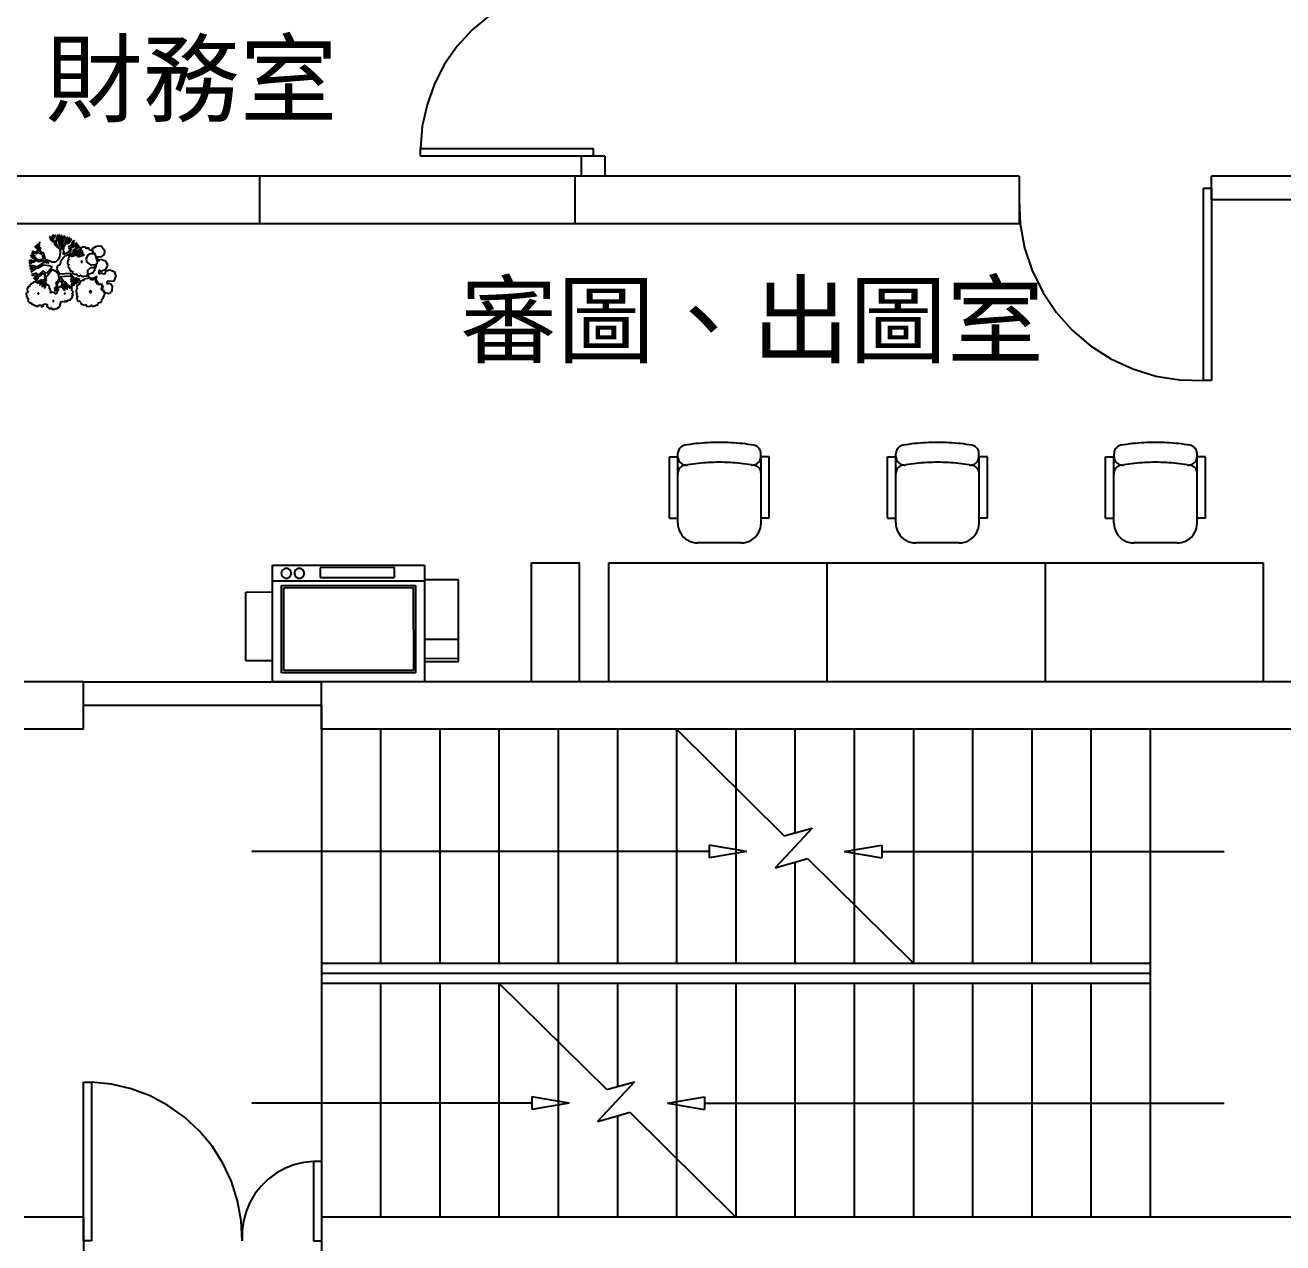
# Model space of a CAD drawing. Header units: centimetres. Extents: x 1966 to 8787, y 7398 to 12383.
# Drawn here: x 6428 to 7062, y 10818 to 11433 of the extents above; entities that cross this region are included whole.
import ezdxf

# ---------------------------------------------------------------- set-up
doc = ezdxf.new("R2010")
doc.units = ezdxf.units.CM
doc.styles.get("Standard").update_dxf_attribs({"font": 'arial.ttf', "height": 10})

# ---------------------------------------------------------------- blocks, each defined once
blk = doc.blocks.new('門')
for p, q in [((-22.14, 84.78), (-32.79, 81.5)), ((-11.14, 86.63), (-22.14, 84.78)), ((0, 87), (-11.14, 86.63)), ((0, 87), (-6, 87)), ((-42.92, 76.85), (-52.35, 70.89)), ((-32.79, 81.5), (-42.92, 76.85)), ((-52.35, 70.89), (-60.91, 63.75)), ((-60.91, 63.75), (-68.45, 55.54)), ((-68.45, 55.54), (-74.84, 46.4)), ((-74.84, 46.4), (-79.97, 36.5)), ((-79.97, 36.5), (-83.74, 26.01)), ((-83.74, 26.01), (-86.1, 15.11)), ((-86.1, 15.11), (-87, 4)), ((-87, 0), (-87, 4)), ((-87, 4), (0, 4)), ((-6, 0), (-87, 0)), ((0, 0), (-6, 0)), ((0, 4), (0, 0))]:
    blk.add_line(p, q)
blk = doc.blocks.new('出圖機')
for p, q in [((-76.66, 0), (-76.66, 58.74)), ((-76.66, 58.74), (0, 58.74)), ((-69.74, 57.16), (-70.38, 57.07)), ((-69.09, 57.07), (-69.74, 57.16)), ((-63.16, 57.16), (-63.81, 57.08)), ((-62.52, 57.08), (-63.16, 57.16)), ((-15.08, 57.53), (-52.62, 57.51)), ((-52.62, 57.51), (-52.61, 52.63)), ((-15.08, 52.63), (-15.08, 57.53)), ((0, 58.74), (0, 50.8)), ((-76.65, 50.8), (0, 50.8)), ((-72.15, 55.31), (-72.23, 54.66)), ((-72.23, 54.66), (-72.15, 54.02)), ((-71.9, 55.91), (-72.15, 55.31)), ((-72.15, 54.02), (-71.9, 53.42)), ((-71.5, 56.43), (-71.9, 55.91)), ((-71.9, 53.42), (-71.5, 52.9)), ((-70.99, 56.82), (-71.5, 56.43)), ((-71.5, 52.9), (-70.99, 52.5)), ((-70.38, 57.07), (-70.99, 56.82)), ((-70.99, 52.5), (-70.38, 52.25)), ((-70.38, 52.25), (-69.74, 52.17)), ((-69.74, 52.17), (-69.09, 52.25)), ((-68.49, 56.82), (-69.09, 57.07)), ((-69.09, 52.25), (-68.49, 52.5)), ((-67.97, 56.43), (-68.49, 56.82)), ((-68.49, 52.5), (-67.97, 52.9)), ((-67.58, 55.91), (-67.97, 56.43)), ((-67.97, 52.9), (-67.58, 53.42)), ((-67.33, 55.31), (-67.58, 55.91)), ((-67.58, 53.42), (-67.33, 54.02)), ((-67.24, 54.66), (-67.33, 55.31)), ((-67.33, 54.02), (-67.24, 54.66)), ((-65.57, 55.31), (-65.66, 54.67)), ((-65.66, 54.67), (-65.57, 54.02)), ((-65.32, 55.92), (-65.57, 55.31)), ((-65.57, 54.02), (-65.32, 53.42)), ((-64.93, 56.43), (-65.32, 55.92)), ((-65.32, 53.42), (-64.93, 52.9)), ((-64.41, 56.83), (-64.93, 56.43)), ((-64.93, 52.9), (-64.41, 52.51)), ((-63.81, 57.08), (-64.41, 56.83)), ((-64.41, 52.51), (-63.81, 52.26)), ((-63.81, 52.26), (-63.16, 52.17)), ((-63.16, 52.17), (-62.52, 52.26)), ((-61.91, 56.83), (-62.52, 57.08)), ((-62.52, 52.26), (-61.91, 52.51)), ((-61.4, 56.43), (-61.91, 56.83)), ((-61.91, 52.51), (-61.4, 52.9)), ((-61, 55.92), (-61.4, 56.43)), ((-61.4, 52.9), (-61, 53.42)), ((-60.75, 55.31), (-61, 55.92)), ((-61, 53.42), (-60.75, 54.02)), ((-60.67, 54.67), (-60.75, 55.31)), ((-60.75, 54.02), (-60.67, 54.67)), ((-52.61, 52.63), (-15.08, 52.63)), ((17.14, 51.44), (0, 51.42)), ((0, 50.8), (0, 0)), ((17.16, 21.5), (17.14, 51.44)), ((-90.14, 45.23), (-76.65, 45.25)), ((-90.12, 10.53), (-90.14, 45.23)), ((-72.12, 48.54), (-4.53, 48.54)), ((-72.09, 4.54), (-72.12, 48.54)), ((-70.98, 47.4), (-5.66, 47.45)), ((-70.95, 5.67), (-70.98, 47.4)), ((-5.66, 47.45), (-5.63, 5.67)), ((-4.53, 48.54), (-4.5, 4.54)), ((0.02, 21.48), (17.16, 21.5)), ((17.17, 10.16), (17.16, 21.5)), ((-76.63, 10.55), (-90.12, 10.53)), ((0.03, 11.78), (17.17, 11.8)), ((0.03, 10.14), (17.17, 10.16)), ((-73.8, 0), (-76.66, 0)), ((0, 0), (-73.8, 0)), ((-4.5, 4.54), (-72.09, 4.54)), ((-5.63, 5.67), (-70.95, 5.67))]:
    blk.add_line(p, q)
blk = doc.blocks.new('辦公椅02')
for p, q in [((-20.17, 45.62), (-20.2, 45.14)), ((-20.2, 43.44), (-20.2, 45.14)), ((-20.08, 46.11), (-20.17, 45.62)), ((-19.94, 46.57), (-20.08, 46.11)), ((-19.75, 47.02), (-19.94, 46.57)), ((-19.5, 47.44), (-19.75, 47.02)), ((-19.21, 47.83), (-19.5, 47.44)), ((-18.87, 48.19), (-19.21, 47.83)), ((-18.5, 48.5), (-18.87, 48.19)), ((-18.09, 48.77), (-18.5, 48.5)), ((-17.65, 48.98), (-18.09, 48.77)), ((-17.19, 49.15), (-17.65, 48.98)), ((-16.71, 49.26), (-17.19, 49.15)), ((-15.27, 49.49), (-16.71, 49.26)), ((-13.83, 49.7), (-15.27, 49.49)), ((-12.38, 49.9), (-13.83, 49.7)), ((-10.93, 50.07), (-12.38, 49.9)), ((-9.48, 50.22), (-10.93, 50.07)), ((-8.02, 50.35), (-9.48, 50.22)), ((-6.57, 50.46), (-8.02, 50.35)), ((-5.11, 50.55), (-6.57, 50.46)), ((-3.65, 50.62), (-5.11, 50.55)), ((-2.19, 50.67), (-3.65, 50.62)), ((-0.73, 50.7), (-2.19, 50.67)), ((0.73, 50.71), (-0.73, 50.7)), ((2.19, 50.7), (0.73, 50.71)), ((3.65, 50.67), (2.19, 50.7)), ((5.11, 50.62), (3.65, 50.67)), ((6.57, 50.55), (5.11, 50.62)), ((8.03, 50.46), (6.57, 50.55)), ((9.48, 50.35), (8.03, 50.46)), ((10.94, 50.22), (9.48, 50.35)), ((12.39, 50.07), (10.94, 50.22)), ((13.84, 49.9), (12.39, 50.07)), ((15.29, 49.7), (13.84, 49.9)), ((16.73, 49.49), (15.29, 49.7)), ((18.17, 49.26), (16.73, 49.49)), ((18.65, 49.15), (18.17, 49.26)), ((19.11, 48.98), (18.65, 49.15)), ((19.55, 48.77), (19.11, 48.98)), ((19.96, 48.5), (19.55, 48.77)), ((20.33, 48.19), (19.96, 48.5)), ((20.67, 47.83), (20.33, 48.19)), ((20.96, 47.44), (20.67, 47.83)), ((21.21, 47.02), (20.96, 47.44)), ((21.4, 46.57), (21.21, 47.02)), ((21.54, 46.11), (21.4, 46.57)), ((21.63, 45.62), (21.54, 46.11)), ((21.66, 45.14), (21.63, 45.62)), ((21.66, 43.44), (21.66, 45.14)), ((-24.46, 12.54), (-24.46, 43.39)), ((-24.46, 43.39), (-20.28, 43.39)), ((-20.28, 35.08), (-20.28, 43.39)), ((-20.2, 43.44), (-20.16, 42.9)), ((-20.16, 42.9), (-20.06, 42.36)), ((-20.06, 42.36), (-19.88, 41.85)), ((-19.88, 41.85), (-19.64, 41.36)), ((-19.64, 41.36), (-19.34, 40.91)), ((-19.34, 40.91), (-18.99, 40.5)), ((-18.62, 38.41), (-19.04, 38.05)), ((-18.99, 40.5), (-18.58, 40.14)), ((-18.17, 38.71), (-18.62, 38.41)), ((-18.58, 40.14), (-18.13, 39.83)), ((-17.67, 38.95), (-18.17, 38.71)), ((-18.13, 39.83), (-17.65, 39.59)), ((-17.15, 39.13), (-17.67, 38.95)), ((-17.65, 39.59), (-17.13, 39.41)), ((-16.61, 39.23), (-17.15, 39.13)), ((-17.13, 39.41), (-16.6, 39.3)), ((-16.06, 39.26), (-16.61, 39.23)), ((-16.6, 39.3), (-16.06, 39.26)), ((-16.06, 39.26), (-16, 39.26)), ((-16, 39.26), (-15.93, 39.26)), ((-15.93, 39.26), (-15.87, 39.26)), ((-15.87, 39.26), (-15.81, 39.27)), ((-15.81, 39.27), (-15.75, 39.27)), ((-15.75, 39.27), (-15.68, 39.27)), ((-15.68, 39.27), (-15.62, 39.28)), ((-15.62, 39.28), (-15.56, 39.29)), ((-15.56, 39.29), (-15.5, 39.29)), ((-15.5, 39.29), (-15.43, 39.3)), ((-15.43, 39.3), (-15.37, 39.31)), ((-15.37, 39.31), (-15.31, 39.32)), ((-13.99, 39.54), (-15.31, 39.32)), ((-12.66, 39.74), (-13.99, 39.54)), ((-11.33, 39.92), (-12.66, 39.74)), ((-9.99, 40.08), (-11.33, 39.92)), ((-8.66, 40.22), (-9.99, 40.08)), ((-7.32, 40.34), (-8.66, 40.22)), ((-5.98, 40.45), (-7.32, 40.34)), ((-4.64, 40.53), (-5.98, 40.45)), ((-3.3, 40.6), (-4.64, 40.53)), ((-1.96, 40.64), (-3.3, 40.6)), ((-0.61, 40.67), (-1.96, 40.64)), ((0.73, 40.68), (-0.61, 40.67)), ((2.07, 40.67), (0.73, 40.68)), ((3.42, 40.64), (2.07, 40.67)), ((4.76, 40.6), (3.42, 40.64)), ((6.1, 40.53), (4.76, 40.6)), ((7.44, 40.45), (6.1, 40.53)), ((8.78, 40.34), (7.44, 40.45)), ((10.12, 40.22), (8.78, 40.34)), ((11.45, 40.08), (10.12, 40.22)), ((12.79, 39.92), (11.45, 40.08)), ((14.12, 39.74), (12.79, 39.92)), ((15.45, 39.54), (14.12, 39.74)), ((16.77, 39.32), (15.45, 39.54)), ((16.77, 39.32), (16.83, 39.31)), ((16.83, 39.31), (16.89, 39.3)), ((16.89, 39.3), (16.96, 39.29)), ((16.96, 39.29), (17.02, 39.29)), ((17.02, 39.29), (17.08, 39.28)), ((17.08, 39.28), (17.14, 39.27)), ((17.14, 39.27), (17.21, 39.27)), ((17.21, 39.27), (17.27, 39.27)), ((17.27, 39.27), (17.33, 39.26)), ((17.33, 39.26), (17.39, 39.26)), ((17.39, 39.26), (17.46, 39.26)), ((17.46, 39.26), (17.52, 39.26)), ((17.52, 39.26), (18.06, 39.3)), ((18.07, 39.23), (17.52, 39.26)), ((18.06, 39.3), (18.59, 39.41)), ((18.61, 39.13), (18.07, 39.23)), ((18.59, 39.41), (19.11, 39.59)), ((19.13, 38.95), (18.61, 39.13)), ((19.11, 39.59), (19.59, 39.83)), ((19.63, 38.71), (19.13, 38.95)), ((19.59, 39.83), (20.04, 40.14)), ((20.08, 38.41), (19.63, 38.71)), ((20.04, 40.14), (20.45, 40.5)), ((20.5, 38.05), (20.08, 38.41)), ((20.45, 40.5), (20.8, 40.91)), ((20.8, 40.91), (21.1, 41.36)), ((21.1, 41.36), (21.34, 41.85)), ((21.34, 41.85), (21.52, 42.36)), ((21.52, 42.36), (21.62, 42.9)), ((21.62, 42.9), (21.66, 43.44)), ((25.92, 43.39), (21.74, 43.39)), ((21.74, 35.08), (21.74, 43.39)), ((25.92, 12.54), (25.92, 43.39)), ((-20.24, 35.63), (-20.28, 35.08)), ((-20.28, 12.54), (-20.28, 35.08)), ((-20.13, 36.17), (-20.24, 35.63)), ((-19.96, 36.69), (-20.13, 36.17)), ((-19.71, 37.18), (-19.96, 36.69)), ((-19.4, 37.64), (-19.71, 37.18)), ((-19.04, 38.05), (-19.4, 37.64)), ((20.86, 37.64), (20.5, 38.05)), ((21.17, 37.18), (20.86, 37.64)), ((21.42, 36.69), (21.17, 37.18)), ((21.59, 36.17), (21.42, 36.69)), ((21.7, 35.63), (21.59, 36.17)), ((21.74, 35.08), (21.7, 35.63)), ((21.74, 12.54), (21.74, 35.08)), ((-24.46, 12.54), (-20.28, 12.54)), ((-20.28, 10.03), (-20.28, 12.54)), ((-20.28, 10.03), (-20.19, 8.72)), ((-20.19, 8.72), (-19.94, 7.44)), ((-19.94, 7.44), (-19.51, 6.19)), ((20.98, 6.19), (21.4, 7.44)), ((21.4, 7.44), (21.65, 8.72)), ((21.65, 8.72), (21.74, 10.03)), ((21.74, 10.03), (21.74, 12.54)), ((25.92, 12.54), (21.74, 12.54)), ((-19.51, 6.19), (-18.93, 5.02)), ((-18.93, 5.02), (-18.21, 3.92)), ((-18.21, 3.92), (-17.34, 2.94)), ((-17.34, 2.94), (-16.35, 2.07)), ((-16.35, 2.07), (-15.26, 1.34)), ((-15.26, 1.34), (-14.09, 0.76)), ((-14.09, 0.76), (-12.84, 0.34)), ((-12.84, 0.34), (-11.56, 0.09)), ((-11.56, 0.09), (-10.25, 0)), ((11.71, 0), (-10.25, 0)), ((11.71, 0), (13.02, 0.09)), ((13.02, 0.09), (14.3, 0.34)), ((14.3, 0.34), (15.55, 0.76)), ((15.55, 0.76), (16.72, 1.34)), ((16.72, 1.34), (17.81, 2.07)), ((17.81, 2.07), (18.8, 2.94)), ((18.8, 2.94), (19.67, 3.92)), ((19.67, 3.92), (20.39, 5.02)), ((20.39, 5.02), (20.98, 6.19))]:
    blk.add_line(p, q)
blk = doc.blocks.new('盆栽02')
for p, q in [((-6.47, 19.33), (-6.51, 17.08)), ((-5.89, 19.41), (-6.47, 19.33)), ((-6, 18.07), (-5.89, 19.41)), ((-5.01, 19.47), (-5.84, 18.02)), ((-5.64, 17.46), (-4.77, 19.45)), ((-4.77, 19.45), (-5.01, 19.47)), ((-3.75, 19.48), (-4.7, 16.04)), ((-4.26, 15.79), (-3.39, 19.48)), ((-3.39, 19.48), (-3.75, 19.48)), ((-2.76, 19.68), (-3.08, 18.35)), ((-2.84, 15.85), (-2.6, 19.63)), ((-2.6, 19.63), (-2.76, 19.68)), ((-1.98, 19.27), (-2.11, 15.55)), ((-1.47, 19.21), (-1.98, 19.27)), ((-1.96, 17.65), (-1.47, 19.21)), ((-15.01, 13.88), (-15.3, 13.51)), ((-15.3, 13.51), (-12.83, 11.51)), ((-12.72, 12.2), (-15.01, 13.88)), ((-13.1, 13.07), (-14.62, 14.36)), ((-13.09, 13.66), (-14.1, 15.01)), ((-12.84, 13.44), (-13.1, 13.07)), ((-13.09, 13.66), (-12.69, 16.11)), ((-13.09, 13.65), (-13.09, 13.66)), ((-12.26, 13), (-13.09, 13.65)), ((-12.72, 12.2), (-12.26, 13)), ((-7.61, 18.86), (-7.9, 18.85)), ((-7.9, 18.85), (-7.41, 18.28)), ((-6.89, 17.3), (-7.61, 18.86)), ((-7.41, 18.28), (-7.27, 17.09)), ((-7.27, 17.09), (-6.41, 16.44)), ((-6.51, 17.08), (-6.89, 17.3)), ((-6.41, 16.44), (-5.06, 15.61)), ((-6.23, 16.87), (-6.07, 17.54)), ((-5.83, 16.58), (-6.23, 16.87)), ((-6.07, 17.54), (-5.64, 17.46)), ((-5.84, 18.02), (-6, 18.07)), ((-4.7, 16.04), (-5.83, 16.58)), ((-5.06, 15.61), (-5.36, 14.52)), ((-5.36, 14.52), (-3.38, 13.04)), ((-4.52, 15.44), (-4.45, 15.66)), ((-4.33, 14.86), (-4.52, 15.44)), ((-4.45, 15.66), (-4.26, 15.79)), ((-3.22, 13.76), (-4.33, 14.86)), ((-3.38, 13.04), (-2.58, 12.34)), ((-2.89, 13.69), (-3.22, 13.76)), ((-3.08, 18.35), (-3.18, 16.02)), ((-3.18, 16.02), (-2.53, 14.41)), ((-2.53, 14.41), (-2.89, 13.69)), ((-2.33, 14.9), (-2.84, 15.85)), ((-2.11, 15.55), (-2.33, 14.9)), ((-2.11, 13.28), (0.03, 18.87)), ((-1.79, 12.12), (-2.11, 13.28)), ((-1.71, 16.72), (-1.96, 17.65)), ((-0.78, 18.76), (-1.71, 16.72)), ((-0.65, 14.65), (-1.55, 13.61)), ((-1.55, 13.61), (-1.32, 13.38)), ((-1.32, 13.38), (-1.48, 12.2)), ((-0.83, 11.98), (-0.4, 13.93)), ((0.03, 18.87), (-0.78, 18.76)), ((0.15, 15.94), (-0.65, 14.65)), ((-0.4, 13.93), (0.69, 15.6)), ((0.86, 18.48), (0.15, 15.94)), ((0.69, 16.74), (1.24, 18.36)), ((0.71, 15.98), (0.69, 16.74)), ((0.69, 15.6), (1.52, 15.28)), ((1.38, 15.59), (0.71, 15.98)), ((1.24, 18.36), (0.86, 18.48)), ((2.06, 18.38), (1.27, 16.7)), ((1.27, 16.7), (1.64, 15.92)), ((1.64, 15.92), (1.38, 15.59)), ((1.52, 15.28), (3.34, 17.5)), ((1.6, 16.63), (2.23, 18.25)), ((1.88, 16.21), (1.6, 16.63)), ((1.91, 13.69), (1.77, 13.39)), ((1.77, 13.39), (2.24, 12.76)), ((3.07, 17.55), (1.88, 16.21)), ((2.69, 14.15), (1.91, 13.69)), ((2.23, 18.25), (2.06, 18.38)), ((2.24, 12.76), (2.32, 11.77)), ((3.85, 15.96), (2.69, 14.15)), ((2.69, 12.86), (2.86, 13.39)), ((3.19, 11.66), (2.69, 12.86)), ((2.86, 13.39), (3.45, 13.45)), ((3.34, 17.5), (3.07, 17.55)), ((3.45, 13.45), (4.06, 13.38)), ((5.81, 15.53), (3.68, 13.8)), ((3.68, 13.8), (3.8, 14.89)), ((3.8, 14.89), (4.83, 16.47)), ((4.41, 16.74), (3.85, 15.96)), ((4.06, 13.38), (6.07, 15.32)), ((6.47, 13.03), (4.08, 11.71)), ((5.28, 12.72), (4.13, 11.72)), ((4.83, 16.47), (4.41, 16.74)), ((4.93, 11.83), (7.26, 13.73)), ((6.43, 14.81), (5.24, 13.33)), ((5.24, 13.33), (5.28, 12.72)), ((5.61, 13.23), (6.59, 14.74)), ((5.67, 12.92), (5.61, 13.23)), ((6.98, 13.84), (5.67, 12.92)), ((6.07, 15.32), (5.81, 15.53)), ((6.59, 14.74), (6.43, 14.81)), ((7.15, 13.07), (6.47, 13.03)), ((7.26, 13.73), (6.98, 13.84)), ((8.6, 13.16), (7.15, 13.07)), ((8.65, 13.59), (8.6, 13.16)), ((10.62, 13.33), (8.65, 13.59)), ((10.63, 12.59), (10.62, 13.33)), ((11.41, 13.16), (10.63, 12.59)), ((12.33, 12.66), (11.41, 13.16)), ((13.88, 12.79), (15.82, 13.86)), ((14.04, 9.77), (13.88, 12.79)), ((15.82, 13.86), (18.24, 14.17)), ((18.24, 14.17), (19.88, 11.96)), ((-17.94, 6.74), (-18.04, 6.42)), ((-18.04, 6.42), (-17.37, 6.32)), ((-17.28, 6.81), (-17.94, 6.74)), ((-17.12, 9.2), (-17.35, 8.67)), ((-17.35, 8.67), (-14.82, 6.99)), ((-15.6, 6.27), (-17.28, 6.81)), ((-15.54, 8.24), (-17.12, 9.2)), ((-16.78, 10.44), (-16.96, 10.14)), ((-16.96, 10.14), (-15.46, 8.78)), ((-14.93, 8.8), (-16.78, 10.44)), ((-16.4, 11.45), (-16.6, 11.12)), ((-16.6, 11.12), (-14.7, 10.18)), ((-14.81, 10.8), (-16.4, 11.45)), ((-15.64, 5.88), (-14.54, 6.8)), ((-14.82, 6.99), (-15.6, 6.27)), ((-15.46, 8.78), (-15.54, 8.24)), ((-15.28, 7.94), (-14.93, 8.8)), ((-13.37, 6.89), (-15.28, 7.94)), ((-13.95, 11.67), (-14.81, 10.8)), ((-14.7, 10.18), (-13.62, 10.98)), ((-14.54, 6.8), (-13.27, 6.19)), ((-12.94, 11.18), (-13.95, 11.67)), ((-13.62, 10.98), (-11.59, 9.94)), ((-11.08, 7.36), (-13.37, 6.89)), ((-13.27, 6.19), (-10.87, 6.68)), ((-12.83, 11.51), (-12.94, 11.18)), ((-12.39, 11.96), (-12.72, 12.2)), ((-12.39, 10.95), (-12.39, 11.96)), ((-10.68, 10.44), (-12.39, 10.95)), ((-11.59, 9.94), (-11.08, 7.36)), ((-10.87, 6.68), (-8.58, 5.71)), ((-9.8, 7.09), (-10.68, 10.44)), ((-8.11, 6.49), (-9.8, 7.09)), ((-6.43, 5.94), (-8.11, 6.49)), ((-3.42, 7.13), (-4.88, 5.92)), ((-2.72, 8.39), (-3.42, 7.13)), ((-2.41, 10.75), (-2.72, 8.39)), ((-2.58, 12.34), (-2.41, 10.75)), ((-2.43, 4.49), (-1.99, 6.73)), ((-1.99, 6.73), (-0.94, 8.05)), ((-1.48, 12.2), (-1.79, 12.12)), ((-0.94, 8.05), (0.29, 9.18)), ((-0.87, 9.66), (-0.48, 11.64)), ((1.38, 10.56), (-0.87, 9.66)), ((-0.48, 11.64), (-0.83, 11.98)), ((0.29, 9.18), (0.82, 9.25)), ((0.82, 9.25), (1.12, 9.53)), ((1.12, 9.53), (1.86, 9.52)), ((2, 7.51), (1.21, 6.37)), ((1.21, 6.37), (1.31, 4.78)), ((2.32, 11.77), (1.38, 10.56)), ((2.66, 9.75), (1.6, 7.69)), ((1.6, 7.69), (2, 7.51)), ((1.86, 9.52), (2.56, 9.28)), ((2.16, 10.65), (3.19, 11.66)), ((2.29, 10.33), (2.16, 10.65)), ((2.69, 10.05), (2.29, 10.33)), ((2.56, 9.28), (3.07, 8.71)), ((4.18, 10.2), (2.66, 9.75)), ((4, 10.24), (2.69, 10.05)), ((3, 9.66), (4.51, 9.75)), ((3.19, 9.18), (3, 9.66)), ((3.07, 8.71), (5.65, 9.55)), ((6.97, 10.49), (3.19, 9.18)), ((4.13, 11.72), (4, 10.24)), ((4.08, 11.71), (4.18, 10.2)), ((4.51, 9.75), (4.55, 11.11)), ((4.55, 11.11), (5.4, 10.91)), ((5.25, 11.25), (4.93, 11.83)), ((8.14, 12.24), (5.25, 11.25)), ((5.4, 10.91), (8.41, 12.01)), ((5.65, 9.55), (6.62, 8.53)), ((6.37, 9.78), (9.14, 11)), ((6.74, 9.13), (6.37, 9.78)), ((6.62, 8.53), (9.66, 9.6)), ((9.57, 9.83), (6.74, 9.13)), ((7.13, 10.89), (6.97, 10.49)), ((8.42, 11.77), (7.13, 10.89)), ((7.29, 10.63), (8.63, 11.64)), ((7.41, 10.55), (7.29, 10.63)), ((9.03, 11.15), (7.41, 10.55)), ((8.41, 12.01), (8.14, 12.24)), ((8.63, 11.64), (8.42, 11.77)), ((9.14, 11), (9.03, 11.15)), ((9.66, 9.6), (9.57, 9.83)), ((10.84, 7.96), (11.91, 9.77)), ((11.02, 5.97), (10.84, 7.96)), ((11.91, 9.77), (12.81, 10.25)), ((12.18, 12.3), (12.33, 12.66)), ((12.65, 11.71), (12.18, 12.3)), ((13.65, 11.89), (12.65, 11.71)), ((12.81, 10.25), (14.76, 10.13)), ((14.03, 11.42), (13.65, 11.89)), ((14.32, 10.25), (14.03, 11.42)), ((15.02, 10.37), (14.32, 10.25)), ((15.64, 8.57), (15.02, 10.37)), ((15.52, 8.14), (15.64, 8.57)), ((15.96, 7.95), (15.52, 8.14)), ((17.92, 8.39), (15.89, 8.61)), ((15.89, 8.61), (16.6, 7.21)), ((16.31, 5.71), (15.96, 7.95)), ((16.45, 6), (18.15, 7.38)), ((16.6, 7.21), (16.45, 6)), ((19.7, 9.78), (17.92, 8.39)), ((18.15, 7.38), (20.45, 6.6)), ((19.88, 11.96), (19.7, 9.78)), ((20.45, 6.6), (21.43, 4.36)), ((-18.02, 5.27), (-16.02, 6.05)), ((-17.93, 5.73), (-18.02, 5.27)), ((-16.47, 6.2), (-17.93, 5.73)), ((-17.68, 4.31), (-17.86, 3.81)), ((-17.86, 3.81), (-16.22, 3.53)), ((-14.01, 3.54), (-17.68, 4.31)), ((-16.32, 3.09), (-17.62, 2.58)), ((-17.62, 2.58), (-17.59, 2.37)), ((-17.59, 2.37), (-16.15, 2.75)), ((-17.37, 6.32), (-16.47, 6.2)), ((-15.14, 2.59), (-17.13, 1.21)), ((-17.13, 0.89), (-14.95, 2.3)), ((-17.13, 1.21), (-17.13, 0.89)), ((-14.38, 0.37), (-16.73, -0.38)), ((-16.22, 3.53), (-16.32, 3.09)), ((-16.15, 2.75), (-15.94, 3.45)), ((-16.02, 6.05), (-15.64, 5.88)), ((-15.94, 3.45), (-15.2, 3.18)), ((-15.2, 3.18), (-15.14, 2.59)), ((-14.95, 2.3), (-14.77, 3.05)), ((-14.77, 3.05), (-13.68, 2.75)), ((-13.13, -0.48), (-14.38, 0.37)), ((-10.79, 5.61), (-14.01, 3.54)), ((-13.68, 2.75), (-11.06, 4.56)), ((-11.04, 1.45), (-13.13, -0.48)), ((-12.28, -0.7), (-11.28, 0.24)), ((-11.28, 0.24), (-9.82, -0.52)), ((-11.06, 4.56), (-7.96, 4.1)), ((-9.31, 0.08), (-11.04, 1.45)), ((-8.17, 5.29), (-10.79, 5.61)), ((-6.85, 3.03), (-9.31, 0.08)), ((-9.04, -1.03), (-6.75, 1.89)), ((-8.58, 5.71), (-8.17, 5.29)), ((-7.96, 4.1), (-6.72, 3.72)), ((-6.72, 3.72), (-6.85, 3.03)), ((-6.75, 1.89), (-6.24, 2.16)), ((-4.88, 5.92), (-6.43, 5.94)), ((-6.24, 2.16), (-5.05, 1.56)), ((-5.05, 1.56), (-3.18, -0.51)), ((-4.14, 2.43), (-3.39, 4.41)), ((-2.61, -0.12), (-4.14, 2.43)), ((-3.39, 4.41), (-2.65, 4.55)), ((-2.65, 4.55), (-2.43, 4.49)), ((2.61, 0.12), (-2.61, -0.12)), ((1.31, 4.78), (1.78, 4.79)), ((1.86, 4.31), (1.42, 3.8)), ((1.42, 3.8), (2.49, 2.57)), ((1.78, 4.79), (1.86, 4.31)), ((2.49, 2.57), (2.4, 2.01)), ((2.4, 2.01), (3.16, 1.14)), ((4.65, -2.36), (2.61, 0.12)), ((3.16, 1.14), (3.6, 1.5)), ((3.6, 1.5), (3.83, 1.21)), ((3.83, 1.21), (3.62, 0.51)), ((3.62, 0.51), (5.27, -0.31)), ((8.15, 6.12), (8.14, 6.05)), ((8.14, 6.05), (8.15, 5.98)), ((8.18, 6.19), (8.15, 6.12)), ((8.15, 5.98), (8.18, 5.91)), ((8.22, 6.24), (8.18, 6.19)), ((8.18, 5.91), (8.22, 5.85)), ((8.28, 6.29), (8.22, 6.24)), ((8.22, 5.85), (8.28, 5.81)), ((8.34, 6.32), (8.28, 6.29)), ((8.28, 5.81), (8.34, 5.78)), ((8.42, 6.33), (8.34, 6.32)), ((8.34, 5.78), (8.42, 5.77)), ((8.49, 6.32), (8.42, 6.33)), ((8.42, 5.77), (8.49, 5.78)), ((8.55, 6.29), (8.49, 6.32)), ((8.49, 5.78), (8.55, 5.81)), ((8.61, 6.24), (8.55, 6.29)), ((8.55, 5.81), (8.61, 5.85)), ((8.66, 6.19), (8.61, 6.24)), ((8.61, 5.85), (8.66, 5.91)), ((8.68, 6.12), (8.66, 6.19)), ((8.66, 5.91), (8.68, 5.98)), ((8.69, 6.05), (8.68, 6.12)), ((8.68, 5.98), (8.69, 6.05)), ((13.23, 4.32), (11.02, 5.97)), ((11.51, 1.77), (12.94, 3.24)), ((11.56, -0.85), (11.51, 1.77)), ((12.11, -0.08), (13.2, 0.19)), ((12.94, 3.24), (14.83, 3.09)), ((13.2, 0.19), (13.32, 0.52)), ((15.33, 4.57), (13.23, 4.32)), ((13.32, 0.52), (14.24, 0.51)), ((14.24, 0.51), (14.44, 1.13)), ((14.44, 1.13), (15.17, 2.28)), ((14.83, 3.09), (15.33, 4.57)), ((15.01, 2.62), (15.61, 2.92)), ((15.17, 2.28), (15.01, 2.62)), ((15.47, 3.33), (16.01, 5.57)), ((15.61, 2.92), (15.47, 3.33)), ((16.01, 5.57), (16.31, 5.71)), ((18.27, 1.22), (17.01, 1.76)), ((17.01, 1.76), (17.1, 0)), ((17.1, 0), (18.24, 0.56)), ((18.24, 0.56), (20.09, -0.15)), ((20.39, 2.1), (18.27, 1.22)), ((20.09, -0.15), (20.75, 1.54)), ((21.43, 4.36), (20.39, 2.1)), ((20.75, 1.54), (22.62, 2.01)), ((22.62, 2.01), (24.78, 1.15)), ((24.78, 1.15), (25.68, -0.96)), ((-17.72, -6.33), (-18.55, -6.49)), ((-17.02, -5.04), (-17.83, -5.73)), ((-17.83, -5.73), (-17.72, -6.33)), ((-16.12, -4.76), (-17.02, -5.04)), ((-16.73, -0.38), (-16.54, -0.88)), ((-16.54, -0.88), (-14.47, -0.06)), ((-16.11, -4.3), (-16.12, -4.76)), ((-14.77, -4.04), (-16.11, -4.3)), ((-13.55, -0.87), (-15.66, -2.05)), ((-15.66, -2.05), (-15.48, -2.48)), ((-15.48, -2.48), (-13.95, -1.67)), ((-14.18, -2.16), (-15.1, -3.27)), ((-15.1, -3.27), (-14.72, -3.53)), ((-14.51, -4.45), (-14.77, -4.04)), ((-14.72, -3.53), (-13.61, -2.17)), ((-13.55, -4.57), (-14.51, -4.45)), ((-14.47, -0.06), (-13.55, -0.87)), ((-13.95, -1.67), (-14.18, -2.16)), ((-11.64, -3.11), (-13.99, -4.29)), ((-13.99, -4.29), (-13.91, -4.66)), ((-13.91, -4.66), (-11.84, -3.55)), ((-13.61, -2.17), (-13.4, -1.29)), ((-12.41, -4.11), (-13.56, -4.01)), ((-13.56, -4.01), (-13.55, -4.57)), ((-13.4, -1.29), (-12.28, -0.7)), ((-11.31, -3.67), (-12.84, -5.33)), ((-12.84, -5.33), (-12.56, -5.64)), ((-12.56, -5.64), (-11.01, -3.79)), ((-12.27, -4.81), (-12.41, -4.11)), ((-11.72, -4), (-12.27, -4.81)), ((-11.84, -3.55), (-11.31, -3.67)), ((-10.57, -4.21), (-11.75, -6.4)), ((-10.85, -4.17), (-11.72, -4)), ((-11.13, -3.37), (-11.64, -3.11)), ((-11.4, -6.47), (-10.23, -4.33)), ((-10.08, -2.41), (-11.13, -3.37)), ((-11.01, -3.79), (-10.22, -3.27)), ((-10.35, -4.87), (-10.85, -4.17)), ((-10.22, -3.27), (-10.57, -4.21)), ((-10.07, -5.26), (-10.47, -6.93)), ((-9.82, -0.52), (-10.4, -1.28)), ((-10.4, -1.28), (-10.08, -2.41)), ((-9.91, -4.46), (-10.35, -4.87)), ((-10.23, -4.33), (-10.07, -5.26)), ((-10.06, -7.08), (-9.55, -5.07)), ((-8.92, -5.29), (-9.91, -4.46)), ((-9.84, -3.8), (-9.4, -3.02)), ((-9.55, -5.07), (-9.84, -3.8)), ((-9.62, -1.42), (-9.04, -1.03)), ((-9.4, -3.02), (-9.62, -1.42)), ((-8.97, -5.96), (-8.92, -5.29)), ((-8.23, -5.76), (-8.97, -5.96)), ((-7.83, -6.61), (-8.23, -5.76)), ((-4.24, -6.34), (-5.22, -7.13)), ((-3.94, -4.23), (-4.61, -4.35)), ((-4.61, -4.35), (-4.24, -6.34)), ((-3.95, -5.07), (-2.7, -3.58)), ((-3.42, -8.54), (-3.95, -5.07)), ((-2.73, -2.37), (-3.94, -4.23)), ((-3.18, -0.51), (-3.38, -1.21)), ((-3.38, -1.21), (-2.73, -2.37)), ((-2.7, -3.58), (-2.34, -3.39)), ((-2.34, -3.39), (-1.3, -5.1)), ((-2.25, -1.62), (-1.75, -1.33)), ((-0.66, -4.29), (-2.25, -1.62)), ((0.03, -5.89), (-1.86, -5.8)), ((-1.86, -5.8), (-1.62, -6.7)), ((-1.75, -1.33), (2.29, -1)), ((-1.3, -5.1), (-1.56, -5.96)), ((-1.56, -5.96), (-0.58, -8.31)), ((-0.64, -6.9), (-0.85, -5.94)), ((-0.85, -5.94), (0.06, -6.21)), ((0.04, -4.01), (-0.66, -4.29)), ((-0.64, -5.54), (-0.49, -5.06)), ((0.32, -5.9), (-0.64, -5.54)), ((-0.49, -5.06), (0.01, -4.96)), ((0.01, -4.96), (2.49, -7.18)), ((0.2, -6.16), (0.03, -5.89)), ((1.41, -5.49), (0.04, -4.01)), ((0.06, -6.21), (0.92, -7.69)), ((0.68, -5.48), (0.2, -6.16)), ((1.23, -7.52), (0.32, -5.9)), ((2.37, -6.57), (0.68, -5.48)), ((3.04, -6.79), (1.41, -5.49)), ((2.29, -1), (3.27, -1.79)), ((3.27, -1.79), (2.92, -3.6)), ((2.92, -3.6), (3.57, -4.54)), ((3.57, -4.54), (3.03, -5.12)), ((3.03, -5.12), (3.56, -6.56)), ((3.44, -3.48), (3.85, -2.36)), ((3.69, -3.82), (3.44, -3.48)), ((3.48, -5.19), (3.9, -4.81)), ((3.86, -6.35), (3.48, -5.19)), ((4, -3.55), (3.69, -3.82)), ((3.85, -2.36), (6.29, -4.44)), ((3.9, -4.81), (4.56, -5.86)), ((4.82, -5.59), (3.99, -4.16)), ((3.99, -4.16), (5.71, -4.95)), ((5.94, -4.66), (4, -3.55)), ((4.56, -5.86), (4.82, -5.59)), ((5.44, -2.21), (4.65, -2.36)), ((6.68, -3.94), (5.11, -2.73)), ((5.11, -2.73), (7.17, -3.43)), ((5.27, -0.31), (5.47, -0.08)), ((7.42, -2.94), (5.44, -2.21)), ((5.47, -0.08), (5.9, -0.16)), ((5.71, -4.95), (5.94, -4.66)), ((6.28, -5.53), (5.78, -6.84)), ((5.9, -0.16), (6.01, -0.68)), ((6.01, -0.68), (7.66, -1.18)), ((6.71, -5.65), (6.28, -5.53)), ((6.29, -4.44), (6.68, -3.94)), ((7.4, -4.99), (6.71, -5.65)), ((7.17, -3.43), (7.42, -2.94)), ((7.84, -3.86), (7.23, -4.75)), ((7.23, -4.75), (7.4, -4.99)), ((7.66, -1.18), (7.86, -0.67)), ((8.92, -3.02), (7.84, -3.86)), ((7.86, -0.67), (8.23, -0.55)), ((8.23, -0.55), (8.34, -1.22)), ((8.34, -1.22), (9.44, -1.49)), ((9.17, -3.34), (8.92, -3.02)), ((9.41, -3.36), (9.17, -3.34)), ((9.52, -2.72), (9.41, -3.36)), ((9.44, -1.49), (9.52, -1.06)), ((9.52, -1.06), (10.9, -1.14)), ((11.72, -2.43), (9.52, -2.72)), ((10.9, -1.14), (11.53, -0.25)), ((11.53, -0.25), (12.11, -0.08)), ((12.68, -2.35), (11.56, -0.85)), ((12.9, -2.22), (11.57, -2.14)), ((11.57, -2.14), (11.72, -2.43)), ((14.73, -2.29), (12.68, -2.35)), ((12.93, -2.88), (12.9, -2.22)), ((14, -3.17), (12.93, -2.88)), ((14.31, -2.77), (14, -3.17)), ((15.94, -2.85), (14.31, -2.77)), ((16.08, -1.43), (14.73, -2.29)), ((15.42, -3.49), (16.08, -1.43)), ((16.62, -5.47), (15.42, -3.49)), ((15.85, -3.59), (15.94, -2.85)), ((17.06, -5.11), (15.85, -3.59)), ((18.92, -5.45), (16.62, -5.47)), ((18.39, -5.45), (17.06, -5.11)), ((18.32, -8.01), (18.92, -5.45)), ((19.36, -6.71), (18.39, -5.45)), ((21.26, -3.71), (21.13, -5.04)), ((21.13, -5.04), (22.77, -4.67)), ((23.4, -3.96), (21.26, -3.71)), ((22.77, -4.67), (23.84, -6.13)), ((24.61, -3.64), (23.4, -3.96)), ((23.84, -6.13), (23.55, -8.8)), ((25.68, -0.96), (24.61, -3.64)), ((-19.03, -9.72), (-19.54, -9.63)), ((-19.54, -9.63), (-19.39, -11.81)), ((-19.39, -11.81), (-18.6, -12.24)), ((-18.55, -6.49), (-19.31, -8.16)), ((-19.31, -8.16), (-18.73, -8.54)), ((-18.73, -8.54), (-19.03, -9.72)), ((-18.6, -12.24), (-18.51, -12.85)), ((-13.7, -9.86), (-13.71, -9.92)), ((-13.71, -9.92), (-13.7, -9.98)), ((-13.67, -9.8), (-13.7, -9.86)), ((-13.7, -9.98), (-13.67, -10.04)), ((-13.64, -9.75), (-13.67, -9.8)), ((-13.67, -10.04), (-13.64, -10.09)), ((-13.58, -9.71), (-13.64, -9.75)), ((-13.64, -10.09), (-13.58, -10.13)), ((-13.53, -9.68), (-13.58, -9.71)), ((-13.58, -10.13), (-13.53, -10.16)), ((-13.46, -9.67), (-13.53, -9.68)), ((-13.53, -10.16), (-13.46, -10.17)), ((-13.4, -9.68), (-13.46, -9.67)), ((-13.46, -10.17), (-13.4, -10.16)), ((-13.34, -9.71), (-13.4, -9.68)), ((-13.4, -10.16), (-13.34, -10.13)), ((-13.29, -9.75), (-13.34, -9.71)), ((-13.34, -10.13), (-13.29, -10.09)), ((-13.25, -9.8), (-13.29, -9.75)), ((-13.29, -10.09), (-13.25, -10.04)), ((-13.22, -9.86), (-13.25, -9.8)), ((-13.25, -10.04), (-13.22, -9.98)), ((-13.22, -9.92), (-13.22, -9.86)), ((-13.22, -9.98), (-13.22, -9.92)), ((-11.75, -6.4), (-11.4, -6.47)), ((-10.47, -6.93), (-10.06, -7.08)), ((-8.09, -7.14), (-7.83, -6.61)), ((-7.61, -7.18), (-8.09, -7.14)), ((-7.68, -8.47), (-7.43, -8.13)), ((-7.18, -8.4), (-7.68, -8.47)), ((-7.63, -9.53), (-7.13, -9.33)), ((-7.13, -9.56), (-7.63, -9.53)), ((-7.43, -8.13), (-7.61, -7.18)), ((-7.13, -9.33), (-7.18, -8.4)), ((-6.6, -9.29), (-7.13, -9.56)), ((-5.21, -9.55), (-6.6, -9.29)), ((-5.22, -7.13), (-5.21, -8.73)), ((-5.21, -8.73), (-4.91, -8.7)), ((-4.97, -10.27), (-5.21, -9.55)), ((-4.46, -10.12), (-4.97, -10.27)), ((-4.91, -8.7), (-4.73, -7.46)), ((-4.73, -7.46), (-4.29, -7.05)), ((-4.34, -9.61), (-4.46, -10.12)), ((-3.74, -9.5), (-4.34, -9.61)), ((-3.46, -8.11), (-4.32, -8.7)), ((-4.32, -8.7), (-3.74, -9.5)), ((-4.29, -7.05), (-4.12, -8.65)), ((-4.12, -8.65), (-3.42, -8.54)), ((-3.38, -7.07), (-3.46, -8.11)), ((-2.61, -6.4), (-3.38, -7.07)), ((-1.98, -6.68), (-2.61, -6.4)), ((-1.62, -6.7), (-1.98, -6.68)), ((0.08, -7.95), (-0.64, -6.9)), ((-0.58, -8.31), (0.08, -7.95)), ((-0.31, -9.84), (-0.32, -9.9)), ((-0.32, -9.9), (-0.31, -9.96)), ((-0.29, -9.78), (-0.31, -9.84)), ((-0.31, -9.96), (-0.29, -10.02)), ((-0.25, -9.73), (-0.29, -9.78)), ((-0.29, -10.02), (-0.25, -10.07)), ((-0.2, -9.7), (-0.25, -9.73)), ((-0.25, -10.07), (-0.2, -10.1)), ((-0.15, -9.67), (-0.2, -9.7)), ((-0.2, -10.1), (-0.15, -10.13)), ((-0.09, -9.67), (-0.15, -9.67)), ((-0.15, -10.13), (-0.09, -10.13)), ((-0.03, -9.67), (-0.09, -9.67)), ((-0.09, -10.13), (-0.03, -10.13)), ((0.03, -9.7), (-0.03, -9.67)), ((-0.03, -10.13), (0.03, -10.1)), ((0.08, -9.73), (0.03, -9.7)), ((0.03, -10.1), (0.08, -10.07)), ((0.12, -9.78), (0.08, -9.73)), ((0.08, -10.07), (0.12, -10.02)), ((0.14, -9.84), (0.12, -9.78)), ((0.12, -10.02), (0.14, -9.96)), ((0.15, -9.9), (0.14, -9.84)), ((0.14, -9.96), (0.15, -9.9)), ((0.92, -7.69), (1.23, -7.52)), ((2.33, -13.5), (2.87, -12.5)), ((2.67, -6.94), (2.37, -6.57)), ((2.49, -7.18), (3.04, -6.79)), ((3.06, -6.8), (2.67, -6.94)), ((2.87, -12.5), (3.47, -12.45)), ((3.64, -7.92), (3.06, -6.8)), ((3.39, -8.2), (3.64, -7.92)), ((3.45, -8.55), (3.39, -8.2)), ((3.79, -8.51), (3.45, -8.55)), ((3.47, -12.45), (4.1, -10.26)), ((3.64, -10.27), (3.55, -9.81)), ((3.55, -9.81), (4.11, -9.83)), ((3.56, -6.56), (3.86, -6.35)), ((4.1, -10.26), (3.64, -10.27)), ((4.11, -9.83), (3.79, -8.51)), ((5.61, -8.09), (5.57, -9.48)), ((5.57, -9.48), (5.89, -9.66)), ((5.88, -7.98), (5.61, -8.09)), ((6.23, -11.71), (5.71, -11.98)), ((5.71, -11.98), (6.55, -13.91)), ((5.78, -6.84), (6.1, -7.17)), ((5.89, -9.66), (5.84, -11.02)), ((5.84, -11.02), (6.3, -11.25)), ((6.1, -7.17), (5.88, -7.98)), ((6.3, -11.25), (6.23, -11.71)), ((12.41, -8.91), (12.4, -9.03)), ((12.4, -9.03), (12.41, -9.15)), ((12.46, -8.79), (12.41, -8.91)), ((12.41, -9.15), (12.46, -9.26)), ((12.53, -8.7), (12.46, -8.79)), ((12.46, -9.26), (12.53, -9.36)), ((12.63, -8.62), (12.53, -8.7)), ((12.53, -9.36), (12.63, -9.43)), ((12.74, -8.57), (12.63, -8.62)), ((12.63, -9.43), (12.74, -9.48)), ((12.86, -8.56), (12.74, -8.57)), ((12.74, -9.48), (12.86, -9.49)), ((12.99, -8.57), (12.86, -8.56)), ((12.86, -9.49), (12.99, -9.48)), ((13.1, -8.62), (12.99, -8.57)), ((12.99, -9.48), (13.1, -9.43)), ((13.2, -8.7), (13.1, -8.62)), ((13.1, -9.43), (13.2, -9.36)), ((13.27, -8.79), (13.2, -8.7)), ((13.2, -9.36), (13.27, -9.26)), ((13.32, -8.91), (13.27, -8.79)), ((13.27, -9.26), (13.32, -9.15)), ((13.33, -9.03), (13.32, -8.91)), ((13.32, -9.15), (13.33, -9.03)), ((19.95, -9.65), (18.32, -8.01)), ((18.81, -7.33), (19.36, -6.71)), ((19.29, -8.39), (18.81, -7.33)), ((19.14, -12.76), (20.12, -10.1)), ((19.98, -8.56), (19.29, -8.39)), ((22.44, -10.14), (19.95, -9.65)), ((20.12, -10.1), (19.98, -8.56)), ((23.55, -8.8), (22.44, -10.14)), ((-18.51, -12.85), (-18.92, -13.41)), ((-18.92, -13.41), (-17.7, -14.69)), ((-17.7, -14.69), (-16.87, -14.65)), ((-16.87, -14.65), (-16.89, -15.13)), ((-16.89, -15.13), (-16.08, -15.54)), ((-16.08, -15.54), (-15.41, -15.85)), ((-15.41, -15.85), (-14.31, -16.41)), ((-14.31, -16.41), (-13.37, -16.38)), ((-13.39, -15.81), (-11.92, -15.75)), ((-13.37, -16.38), (-13.39, -15.81)), ((-11.92, -15.75), (-11.96, -16.62)), ((-11.96, -16.62), (-10.86, -16.09)), ((-11, -15.53), (-9.84, -15.08)), ((-10.86, -16.09), (-11, -15.53)), ((-9.84, -15.08), (-9.06, -15.42)), ((-9.06, -15.42), (-9.14, -16.62)), ((-9.14, -16.62), (-8.41, -16.86)), ((-8.41, -16.86), (-8.24, -17.47)), ((-8.24, -17.47), (-7.09, -17.55)), ((-7.09, -17.55), (-7.11, -16.95)), ((-7.11, -16.95), (-6.75, -17.04)), ((-6.75, -17.04), (-6.64, -17.79)), ((-6.64, -17.79), (-5.11, -17.86)), ((-6.08, -13.7), (-6.09, -13.75)), ((-6.09, -13.75), (-6.08, -13.8)), ((-6.06, -13.65), (-6.08, -13.7)), ((-6.08, -13.8), (-6.06, -13.85)), ((-6.03, -13.61), (-6.06, -13.65)), ((-6.06, -13.85), (-6.03, -13.89)), ((-5.99, -13.58), (-6.03, -13.61)), ((-6.03, -13.89), (-5.99, -13.93)), ((-5.94, -13.56), (-5.99, -13.58)), ((-5.99, -13.93), (-5.94, -13.95)), ((-5.89, -13.55), (-5.94, -13.56)), ((-5.94, -13.95), (-5.89, -13.95)), ((-5.84, -13.56), (-5.89, -13.55)), ((-5.89, -13.95), (-5.84, -13.95)), ((-5.79, -13.58), (-5.84, -13.56)), ((-5.84, -13.95), (-5.79, -13.93)), ((-5.74, -13.61), (-5.79, -13.58)), ((-5.79, -13.93), (-5.74, -13.89)), ((-5.71, -13.65), (-5.74, -13.61)), ((-5.74, -13.89), (-5.71, -13.85)), ((-5.69, -13.7), (-5.71, -13.65)), ((-5.71, -13.85), (-5.69, -13.8)), ((-5.69, -13.75), (-5.69, -13.7)), ((-5.69, -13.8), (-5.69, -13.75)), ((-5.11, -17.86), (-5.15, -17.44)), ((-5.15, -17.44), (-4.13, -17.62)), ((-4.13, -17.62), (-3.66, -17.11)), ((-3.66, -17.11), (-2.77, -16.71)), ((-2.77, -16.71), (-2.27, -16.31)), ((-2.62, -16.02), (-2.08, -14.63)), ((-2.27, -16.31), (-2.62, -16.02)), ((-2.45, -14.43), (-2.1, -14.17)), ((-2.08, -14.63), (-2.45, -14.43)), ((-2.1, -14.17), (-1.13, -13.91)), ((-1.13, -13.91), (-0.97, -13.68)), ((-0.97, -13.68), (-0.73, -13.98)), ((-0.73, -13.98), (0.29, -13.97)), ((0.29, -13.97), (0.46, -13.27)), ((0.46, -13.27), (0.6, -14.04)), ((0.6, -14.04), (2, -13.21)), ((2, -13.21), (2.33, -13.5)), ((6.55, -13.91), (7.05, -13.65)), ((7.05, -13.65), (7.88, -14.36)), ((7.88, -14.36), (8.04, -15.07)), ((8.04, -15.07), (9.61, -15.79)), ((9.61, -15.79), (9.96, -15.43)), ((9.96, -15.43), (10.68, -15.61)), ((10.68, -15.61), (10.69, -16.38)), ((10.69, -16.38), (12.93, -16.49)), ((12.93, -16.49), (13.06, -15.85)), ((13.06, -15.85), (13.7, -15.89)), ((13.7, -15.89), (13.86, -16.58)), ((13.86, -16.58), (16.78, -15.41)), ((16.6, -14.97), (17.19, -14.5)), ((16.78, -15.41), (16.6, -14.97)), ((17.19, -14.5), (17.93, -14.54)), ((17.93, -14.54), (18.51, -13.47)), ((18.32, -13.24), (18.69, -12.7)), ((18.51, -13.47), (18.32, -13.24)), ((18.69, -12.7), (19.14, -12.76))]:
    blk.add_line(p, q)

msp = doc.modelspace()

# ---------------------------------------------------------------- linework, layer by layer
for p, q in [((6708.51, 11366.49), (6708.51, 11356.49)), ((6720.51, 11366.49), (6708.51, 11366.49)), ((6720.51, 11366.49), (6720.51, 11356.49)), ((6546.51, 11356.49), (6378.51, 11356.49)), ((6546.51, 11332.49), (6546.51, 11356.49)), ((6638.51, 11356.49), (6546.51, 11356.49)), ((6705.51, 11356.49), (6638.51, 11356.49)), ((6705.51, 11332.49), (6705.51, 11356.49)), ((6708.51, 11356.49), (6705.51, 11356.49)), ((6732.51, 11356.49), (6708.51, 11356.49)), ((6720.51, 11356.49), (6708.51, 11356.49)), ((6785.51, 11356.49), (6732.51, 11356.49)), ((6799.51, 11356.49), (6785.51, 11356.49)), ((6929.51, 11356.49), (6799.51, 11356.49)), ((6929.51, 11356.49), (6929.51, 11332.49)), ((7169.51, 11356.49), (7026.51, 11356.49)), ((7026.51, 11344.49), (7026.51, 11356.49)), ((7022.51, 11253.49), (7022.51, 11350.49)), ((7022.51, 11350.49), (7026.51, 11350.49)), ((7026.51, 11350.49), (7026.51, 11344.49)), ((6929.51, 11344.49), (6930.04, 11332.35)), ((6929.51, 11344.49), (6929.51, 11332.49)), ((7145.51, 11344.49), (7026.51, 11344.49)), ((7026.51, 11344.49), (7026.51, 11253.49)), ((6546.51, 11332.49), (6415.51, 11332.49)), ((6705.51, 11332.49), (6546.51, 11332.49)), ((6708.51, 11332.49), (6705.51, 11332.49)), ((6786.51, 11332.49), (6708.51, 11332.49)), ((6929.51, 11332.49), (6786.51, 11332.49)), ((6930.04, 11332.35), (6932.21, 11320.39)), ((6932.21, 11320.39), (6936, 11308.84)), ((6936, 11308.84), (6941.34, 11297.91)), ((6941.34, 11297.91), (6948.11, 11287.82)), ((6948.11, 11287.82), (6956.2, 11278.74)), ((6956.2, 11278.74), (6965.45, 11270.85)), ((6965.45, 11270.85), (6975.69, 11264.3)), ((6975.69, 11264.3), (6986.72, 11259.21)), ((6986.72, 11259.21), (6998.35, 11255.67)), ((6998.35, 11255.67), (7010.36, 11253.75)), ((7010.36, 11253.75), (7022.51, 11253.49)), ((7026.51, 11253.49), (7022.51, 11253.49)), ((6722.51, 11101.49), (6722.51, 11161.49)), ((6722.51, 11161.49), (7052.51, 11161.49)), ((6832.51, 11161.49), (6832.51, 11101.49)), ((6942.51, 11161.49), (6942.51, 11101.49)), ((7052.51, 11161.49), (7052.51, 11101.49)), ((6457.51, 11101.49), (6427.51, 11101.49)), ((6457.51, 11089.49), (6457.51, 11101.49)), ((6457.51, 11101.49), (6577.51, 11101.49)), ((6681.51, 11101.49), (6577.51, 11101.49)), ((6577.51, 11077.49), (6577.51, 11101.49)), ((6696.51, 11101.49), (6681.51, 11101.49)), ((6720.51, 11101.49), (6696.51, 11101.49)), ((7080.51, 11101.49), (6720.51, 11101.49)), ((7052.51, 11101.49), (6722.51, 11101.49)), ((6577.51, 11089.49), (6457.51, 11089.49)), ((6457.51, 11077.49), (6457.51, 11089.49)), ((6577.51, 11089.49), (6577.51, 11077.49)), ((6457.51, 11077.49), (6427.51, 11077.49)), ((6577.51, 11077.49), (6577.51, 11049.49)), ((6607.37, 11077.49), (6577.51, 11077.49)), ((6607.37, 11077.49), (6607.37, 10959.49)), ((6637.23, 11077.49), (6607.37, 11077.49)), ((6637.23, 11077.49), (6637.23, 10959.49)), ((6667.08, 11077.49), (6637.23, 11077.49)), ((6667.08, 11077.49), (6667.08, 10959.49)), ((6696.94, 11077.49), (6667.08, 11077.49)), ((6696.94, 11077.49), (6696.94, 10959.49)), ((6726.8, 11077.49), (6696.94, 11077.49)), ((6726.8, 11077.49), (6726.8, 10959.49)), ((6756.65, 11077.49), (6726.8, 11077.49)), ((6756.65, 11077.49), (6810.98, 11023.82)), ((6756.65, 11077.49), (6756.65, 10959.49)), ((6786.51, 11077.49), (6756.65, 11077.49)), ((6786.51, 11077.49), (6786.51, 10959.49)), ((6816.37, 11077.49), (6786.51, 11077.49)), ((6816.37, 11077.49), (6816.37, 11025.29)), ((6846.23, 11077.49), (6816.37, 11077.49)), ((6846.23, 11077.49), (6846.23, 10959.49)), ((6876.08, 11077.49), (6846.23, 11077.49)), ((6876.08, 11077.49), (6876.08, 10959.49)), ((6905.94, 11077.49), (6876.08, 11077.49)), ((6905.94, 11077.49), (6905.94, 10959.49)), ((6935.8, 11077.49), (6905.94, 11077.49)), ((6935.8, 11077.49), (6935.8, 10959.49)), ((6965.65, 11077.49), (6935.8, 11077.49)), ((6965.65, 11077.49), (6965.65, 10959.49)), ((6995.51, 11077.49), (6965.65, 11077.49)), ((6995.51, 11077.49), (6995.51, 10959.49)), ((7145.51, 11077.49), (6995.51, 11077.49)), ((6577.51, 11049.49), (6577.51, 10959.49)), ((6816.37, 11025.29), (6825.01, 11027.64)), ((6825.01, 11027.64), (6816.41, 11018.45)), ((6810.98, 11023.82), (6816.37, 11025.29)), ((6773.06, 11015.84), (6542.46, 11015.84)), ((6773.06, 11019.09), (6773.06, 11015.84)), ((6791.86, 11015.84), (6773.06, 11019.09)), ((6791.86, 11015.84), (6773.06, 11012.64)), ((6773.06, 11015.84), (6773.06, 11012.64)), ((6816.41, 11018.45), (6806.31, 11007.64)), ((6816.37, 11018.49), (6816.41, 11018.45)), ((6841.36, 11015.84), (6860.16, 11019.09)), ((6841.36, 11015.84), (6860.16, 11012.64)), ((6860.16, 11019.09), (6860.16, 11015.84)), ((6860.16, 11015.84), (7032.91, 11015.84)), ((6860.16, 11015.84), (6860.16, 11012.64)), ((6806.31, 11007.64), (6816.37, 11010.52)), ((6816.37, 11010.52), (6822.62, 11012.31)), ((6816.37, 11010.52), (6816.37, 10959.49)), ((6822.62, 11012.31), (6876.08, 10959.49)), ((6577.51, 10959.49), (6607.37, 10959.49)), ((6577.51, 10959.49), (6577.51, 10954.49)), ((6607.37, 10959.49), (6637.23, 10959.49)), ((6637.23, 10959.49), (6667.08, 10959.49)), ((6667.08, 10959.49), (6696.94, 10959.49)), ((6696.94, 10959.49), (6726.8, 10959.49)), ((6726.8, 10959.49), (6756.65, 10959.49)), ((6756.65, 10959.49), (6786.51, 10959.49)), ((6786.51, 10959.49), (6816.37, 10959.49)), ((6816.37, 10959.49), (6846.23, 10959.49)), ((6846.23, 10959.49), (6876.08, 10959.49)), ((6876.08, 10959.49), (6905.94, 10959.49)), ((6905.94, 10959.49), (6935.8, 10959.49)), ((6935.8, 10959.49), (6965.65, 10959.49)), ((6965.65, 10959.49), (6995.51, 10959.49)), ((6995.51, 10959.49), (6995.51, 10954.49)), ((6577.51, 10954.49), (6995.51, 10954.49)), ((6577.51, 10954.49), (6577.51, 10949.49)), ((6995.51, 10954.49), (6995.51, 10949.49)), ((6577.51, 10949.49), (6607.37, 10949.49)), ((6577.51, 10949.49), (6577.51, 10859.49)), ((6607.37, 10949.49), (6607.37, 10831.49)), ((6607.37, 10949.49), (6637.23, 10949.49)), ((6637.23, 10949.49), (6637.23, 10831.49)), ((6637.23, 10949.49), (6667.08, 10949.49)), ((6667.08, 10949.49), (6721.41, 10895.82)), ((6667.08, 10949.49), (6667.08, 10831.49)), ((6667.08, 10949.49), (6696.94, 10949.49)), ((6696.94, 10949.49), (6696.94, 10831.49)), ((6696.94, 10949.49), (6726.8, 10949.49)), ((6726.8, 10949.49), (6726.8, 10897.29)), ((6726.8, 10949.49), (6756.65, 10949.49)), ((6756.65, 10949.49), (6756.65, 10831.49)), ((6756.65, 10949.49), (6786.51, 10949.49)), ((6786.51, 10949.49), (6786.51, 10831.49)), ((6786.51, 10949.49), (6816.37, 10949.49)), ((6816.37, 10949.49), (6816.37, 10831.49)), ((6816.37, 10949.49), (6846.23, 10949.49)), ((6846.23, 10949.49), (6846.23, 10831.49)), ((6846.23, 10949.49), (6876.08, 10949.49)), ((6876.08, 10949.49), (6876.08, 10831.49)), ((6876.08, 10949.49), (6905.94, 10949.49)), ((6905.94, 10949.49), (6905.94, 10831.49)), ((6905.94, 10949.49), (6935.8, 10949.49)), ((6935.8, 10949.49), (6935.8, 10831.49)), ((6935.8, 10949.49), (6965.65, 10949.49)), ((6965.65, 10949.49), (6965.65, 10831.49)), ((6965.65, 10949.49), (6995.51, 10949.49)), ((6995.51, 10949.49), (6995.51, 10831.49)), ((6457.51, 10899.49), (6461.51, 10899.49)), ((6457.51, 10831.49), (6457.51, 10899.49)), ((6461.51, 10899.49), (6461.51, 10819.49)), ((6471.64, 10898.47), (6461.51, 10899.49)), ((6735.44, 10899.64), (6716.74, 10879.64)), ((6726.8, 10897.29), (6735.44, 10899.64)), ((6481.55, 10896.16), (6471.64, 10898.47)), ((6491.08, 10892.58), (6481.55, 10896.16)), ((6500.07, 10887.81), (6491.08, 10892.58)), ((6721.41, 10895.82), (6726.8, 10897.29)), ((6508.37, 10881.92), (6500.07, 10887.81)), ((6683.71, 10888.89), (6542.46, 10888.89)), ((6702.51, 10888.89), (6683.71, 10892.14)), ((6683.71, 10892.14), (6683.71, 10888.89)), ((6702.51, 10888.89), (6683.71, 10885.69)), ((6683.71, 10888.89), (6683.71, 10885.69)), ((6752.01, 10888.89), (6770.81, 10892.14)), ((6752.01, 10888.89), (6770.81, 10885.69)), ((6770.81, 10892.14), (6770.81, 10888.89)), ((6770.81, 10888.89), (7032.91, 10888.89)), ((6770.81, 10888.89), (6770.81, 10885.69)), ((6515.85, 10875.01), (6508.37, 10881.92)), ((6716.74, 10879.64), (6726.8, 10882.52)), ((6726.8, 10882.52), (6733.05, 10884.31)), ((6726.8, 10882.52), (6726.8, 10831.49)), ((6733.05, 10884.31), (6786.51, 10831.49)), ((6522.37, 10867.19), (6515.85, 10875.01)), ((6527.82, 10858.6), (6522.37, 10867.19)), ((6532.13, 10849.38), (6527.82, 10858.6)), ((6559.03, 10855.98), (6554.65, 10853.56)), ((6563.68, 10857.79), (6559.03, 10855.98)), ((6568.54, 10858.97), (6563.68, 10857.79)), ((6573.51, 10859.49), (6568.54, 10858.97)), ((6577.51, 10859.49), (6573.51, 10859.49)), ((6573.51, 10859.49), (6573.51, 10819.49)), ((6577.51, 10859.49), (6577.51, 10831.49)), ((6535.21, 10839.68), (6532.13, 10849.38)), ((6550.64, 10850.59), (6547.05, 10847.1)), ((6554.65, 10853.56), (6550.64, 10850.59)), ((6543.97, 10843.18), (6541.43, 10838.87)), ((6547.05, 10847.1), (6543.97, 10843.18)), ((6537.01, 10829.66), (6535.21, 10839.68)), ((6541.43, 10838.87), (6539.48, 10834.27)), ((6457.51, 10831.49), (6427.51, 10831.49)), ((6457.51, 10819.49), (6457.51, 10831.49)), ((6457.51, 10831.49), (6457.51, 10807.49)), ((6537.51, 10819.49), (6537.01, 10829.66)), ((6538.17, 10829.44), (6537.51, 10824.49)), ((6539.48, 10834.27), (6538.17, 10829.44)), ((6577.51, 10831.49), (6577.51, 10819.49)), ((6607.37, 10831.49), (6577.51, 10831.49)), ((6637.23, 10831.49), (6607.37, 10831.49)), ((6667.08, 10831.49), (6637.23, 10831.49)), ((6696.94, 10831.49), (6667.08, 10831.49)), ((6726.8, 10831.49), (6696.94, 10831.49)), ((6756.65, 10831.49), (6726.8, 10831.49)), ((6786.51, 10831.49), (6756.65, 10831.49)), ((6816.37, 10831.49), (6786.51, 10831.49)), ((6846.23, 10831.49), (6816.37, 10831.49)), ((6876.08, 10831.49), (6846.23, 10831.49)), ((6905.94, 10831.49), (6876.08, 10831.49)), ((6935.8, 10831.49), (6905.94, 10831.49)), ((6965.65, 10831.49), (6935.8, 10831.49)), ((6995.51, 10831.49), (6965.65, 10831.49)), ((7145.51, 10831.49), (6995.51, 10831.49)), ((6537.51, 10824.49), (6537.51, 10819.49)), ((6461.51, 10819.49), (6457.51, 10819.49)), ((6573.51, 10819.49), (6577.51, 10819.49)), ((6577.51, 10819.49), (6577.51, 10807.49))]:
    msp.add_line(p, q)
msp.add_lwpolyline([(6707.51, 11101.49), (6683.51, 11101.49), (6683.51, 11161.49), (6707.51, 11161.49)], close=True)

# ---------------------------------------------------------------- block references
for name, p in [('門', (6714.51, 11366.49)), ('盆栽02', (6448.18, 11307.23)), ('辦公椅02', (6777.51, 11171.49)), ('辦公椅02', (6887.51, 11171.49)), ('辦公椅02', (6997.51, 11171.49)), ('出圖機', (6629.51, 11101.49))]:
    msp.add_blockref(name, p)

# ---------------------------------------------------------------- texts
for s, p in [('財務室', (6438.27, 11387.57)), ('審圖、出圖室', (6647.45, 11265.92))]:
    msp.add_text(s, height=36).set_placement(p)

doc.saveas('drawing.dxf')
